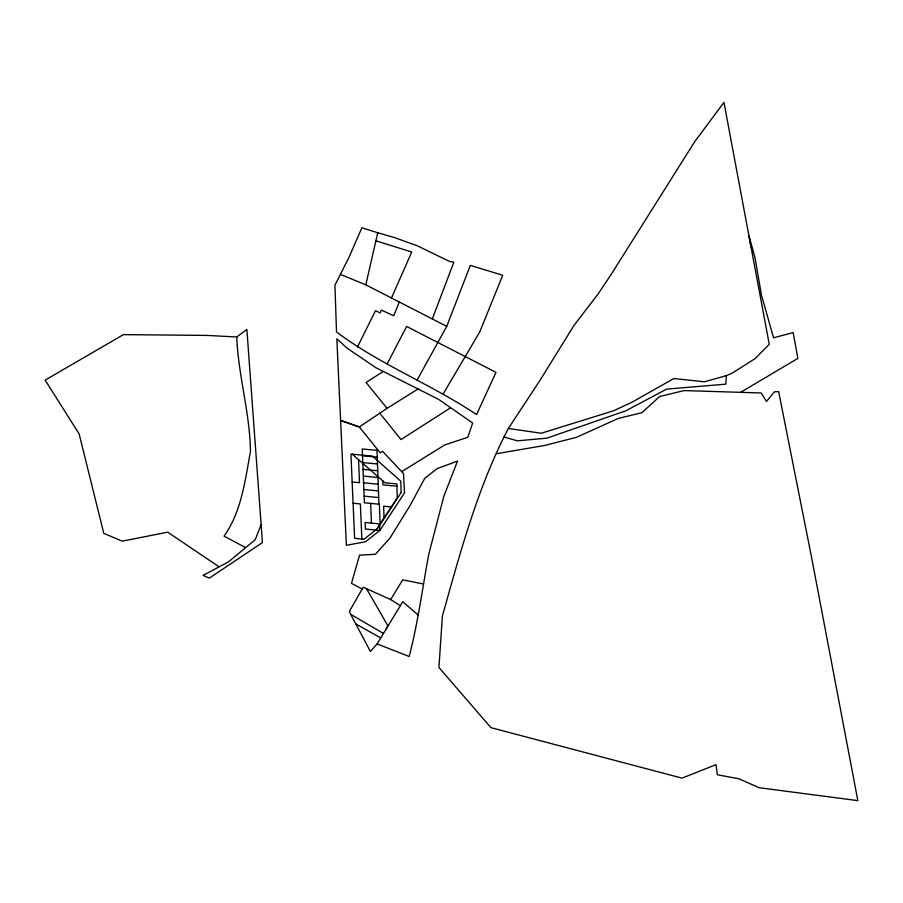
<?xml version="1.0" encoding="UTF-8"?>
<svg xmlns="http://www.w3.org/2000/svg" width="903" height="903" viewBox="0 0 903 903"><rect width="100%" height="100%" fill="white"/><g stroke="black" fill="none" stroke-linecap="round" stroke-linejoin="round"><path stroke-width="1.35" d="M503.964 437.029L508.333 428.485L539.52 381.111L573.958 325.486L597.921 294.231L610.846 274.952L694.847 141.466L723.958 102.378L769.254 344.359L755.032 358.66L731.87 373.334L726.362 375.637L725.843 384.159L666.606 389.114L626.016 410.741L546.834 438.169L517.487 440.833L503.964 437.029C475.87 493.817 459.525 555.198 442.414 615.925L438.926 667.441L490.905 727.649L682.013 778.138L716.011 764.649L717.377 774.785L738.778 778.747L759.118 787.721L857.85 800.622L811.537 557.207L778.646 391.575L774.435 391.823L766.466 401.485L761.263 392.974L684.056 390.581L659.551 396.586L641.92 412.682L618.318 418.416L576.328 437.368L544.159 445.551L496.458 453.712M377.104 643.918L409.183 656.492C417.942 622.901 422.435 588.44 428.699 554.51L443.836 496.289L457.539 461.072L437.007 468.68L424.805 478.263L410.041 505.59L389.859 538.233L375.434 554.273L359.552 555.187L351.481 583.361L362.171 589.016L363.232 587.243L390.717 599.592L400.368 605.687L377.104 643.918L370.399 651.458L349.833 612.697L349.732 610.812L362.171 589.016M417.073 380.152L446.737 326.344L365.805 284.84L377.747 232.76L361.877 227.793L349.032 257.22L334.945 285.201L336.514 332.011C380.039 364.598 431.453 384.396 476.547 414.579L496.007 372.363L406.632 326.457L387.173 363.841M432.3 318.94L453.837 262.231L449.491 261.396L416.972 245.65L394.069 237.444L377.747 232.76M446.737 326.344L470.328 265.414L502.734 275.257L479.741 331.932L443.192 393.922M261.17 524.62L255.188 539.734L228.448 561.869L203.04 575.414L209.349 578.123L262.446 542.579L246.869 329.426L236.767 336.977L207.069 335.419L123.44 334.629L45.15 380.14L79.125 433.88L103.789 533.368L122.255 541.157L167.721 532.172L218.989 566.768M399.307 302.031L393.742 315.745L381.28 310.068L380.118 312.969L375.513 310.621L357.43 347.057M391.473 298.013L411.745 252.005L375.896 240.796M400.368 605.687L402.715 601.669L418.541 615.282M390.717 599.592L402.693 579.85L423.033 583.914M385.705 629.493L387.918 625.903L366.516 588.722M376.585 529.316L397.275 497.756L396.868 483.929L384.983 482.8L352.294 454.22M401.711 471.637L444.705 444.953L467.81 437.289L472.664 423.022L438.553 399.329L376.077 367.826L347.079 348.163L336.83 338.806L346.38 545.322L365.647 541.687L379.858 530.445L404.488 492.959L403.506 473.533L382.59 451.365L380.186 452.854L359.338 426.95L340.6 420.437L359.338 426.95L387.06 408.325L418.112 388.956M450.428 407.896L401.011 439.558L379.734 413.168M740.934 392.128L797.857 358.423L793.15 332.552L773.566 337.79L761.511 295.36L755.032 257.806L748.959 235.785L751.014 246.869M383.459 371.359L366.054 382.421L387.06 408.325M726.362 375.637L704.396 381.8L673.852 378.538L632.134 402.128L613.634 410.763L541.269 433.237L508.333 428.485M362.509 455.801L377.262 457.166M362.78 462.607L377.499 463.973M363.051 469.368L377.747 470.745M363.322 476.107L377.985 477.495M363.593 482.823L378.222 484.211M352.159 481.965L359.507 482.665L358.57 459.774M396.936 486.209L382.917 484.877L382.782 480.847M363.864 489.505L378.459 490.893M364.123 496.165L378.696 497.553M353.084 503.242L360.387 503.942L361.832 539.035M391.259 506.922L383.64 506.188L384.035 517.95M340.589 274.467L365.805 284.84M245.492 547.545L224.068 536.122C241.552 511.47 245.063 480.622 250.447 451.613C249.996 413.066 238.245 375.614 236.767 336.977M355.816 623.973L380.614 637.857M350.703 614.333L383.403 633.398M370.67 503.389L371.415 523.119M378.921 504.19L377.025 450.337L362.238 448.983L364.394 502.79L379.395 504.235L380.095 523.966L365.173 522.51L365.433 529.023L379.858 530.445L379.621 523.921M401.169 492.507L377.51 528.582L364.044 539.249L354.608 538.312L350.94 454.096L372.544 456.094L400.842 481.254L401.169 492.507"/></g></svg>
